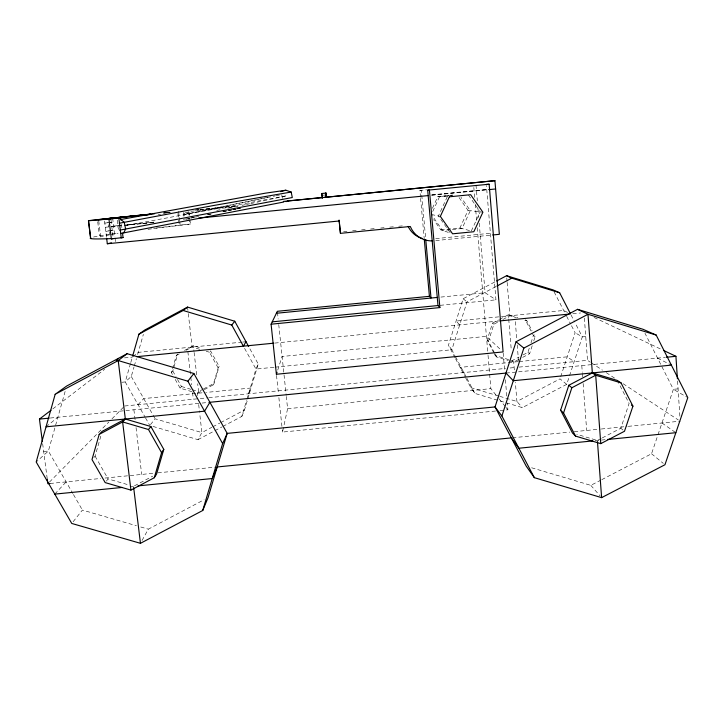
<?xml version="1.0" encoding="UTF-8"?>
<svg xmlns="http://www.w3.org/2000/svg" width="724" height="724" viewBox="0 0 724 724"><rect width="100%" height="100%" fill="white"/><g stroke="black" fill="none" stroke-linecap="round" stroke-linejoin="round"><path stroke-width="0.54" stroke-dasharray="3.62 2.71" d="M117.424 220.177L117.27 223.644L118.51 229.381M495.56 411.024L282.523 432.065L287.6 408.707L286.315 396.481M65.124 391.44L48.381 451.043L36.2 461.993M93.858 457.532L95.097 456.174L100.962 435.64M130.483 363.584L125.225 381.937L144.999 416.979M130.791 362.507L132.338 357.113L138.212 352.371L241.526 342.199M121.786 382.272L125.225 381.937L131.288 376.48L133.994 367.05M134.302 366L136.402 358.661M137.605 354.47L143.379 334.343M172.475 374.489L171.38 372.534L176.339 355.493L177.706 354.09L173.706 367.828M171.38 372.534L172.792 370.996L173.407 368.878M204.286 389.63L213.137 384.924L218.15 367.928L219.146 366.425L210.539 350.859L209.462 352.226L218.15 367.928M213.137 384.924L214.177 383.277L219.146 366.425M222.874 426.445L241.816 416.409L246.64 400.245M246.956 399.168L255.952 369.05L258.224 363.973L249.201 347.547M241.816 416.409L244.477 409.992L258.224 363.973M455.043 357.756L448.437 345.23L463.125 298.759L495.723 281.473M495.849 286.604L466.989 301.899L451.839 349.746L454.98 355.692M493.732 352.651L487.116 340.018L492.528 323.085L498.465 319.945M494.601 353.05L488.447 341.285L493.913 324.207L498.899 321.574M277.744 370.091L282.098 356.489L486.438 336.361L501.497 350.443M522.99 354.941L527.923 352.344L529.633 347.067M531 342.85L533.389 335.456L525.307 319.854L526.972 320.958L532.068 330.787M522.638 357.385L529.606 353.719L532.366 345.203M533.742 340.95L535.126 336.687L534.104 334.723M560.702 376.752L575.118 332.75L571.136 325.004M465.731 378L470.826 387.657L474.89 393.404L522.339 407.621L566.72 384.344L582.304 336.886L575.146 322.931M602.259 437.92L620.803 428.246L629.111 403.422L617.871 381.476M601.762 479.668L651.546 453.767L657.654 435.73M658.016 434.672L673.374 389.322L644.966 333.239M248.567 393.775L251.047 388.001L206.34 392.408M432.445 208.277L437.848 196.521L452.772 195.055M432.735 211.508L439.604 196.566L449.36 195.607L447.441 195.58M447.269 196.747L438.418 215.978L450.446 233.101L440.789 229.852L433.649 219.698M440.789 229.852L459.912 227.979L468.048 210.394L458.971 197.417M471.297 231.047L480.193 211.879L468.202 194.693M142.031 540.493L148.302 529.172L204.078 499.75M153.008 426.436L197.96 439.658L201.887 432.581L211.788 427.323M197.652 395.539L197.399 393.286L198.575 391.575L202.476 389.503M106.356 481.125L108.102 478.926L128.229 484.79M192.005 391.693L180.122 388.173L181.453 386.498L176.575 377.774M73.088 521.778L82.409 510.076L136.42 525.733M150.465 424.653L155.126 418.807L201.887 432.581L199.706 413.495M183.769 216.159L183.444 214.612L185.778 211.752L189.082 213.553L275.165 195.942M54.78 494.112L66.165 481.894M138.058 404.68L143.732 398.58L205.227 392.517M49.449 482.103L108.835 422.02M112.003 418.816L123.876 406.798M46.055 426.825L57.866 417.277M52.834 408.879L104.609 369.34M184.548 350.434L193.353 345.737L201.942 348.298M176.339 355.493L179.299 353.909M186.204 350.217L192.122 347.058L193.353 345.737L193.987 351.33M203.453 388.978L214.177 383.277M197.399 393.286L203.299 390.155M212.784 426.798L219.716 423.124M220.702 422.599L244.477 409.992M197.96 439.658L213.906 431.205M214.901 430.671L221.879 426.979M134.483 485.822L152.719 476.166M499.46 319.429L508.366 314.723L517.895 317.61M502.89 319.465L509.877 315.773L516.284 317.718M494.239 353.62L495.261 355.565L512.139 360.652L519.045 357.023M518.665 359.484L513.687 362.1L509.434 360.814M601.282 438.427L597.372 440.464L576.811 434.319M531.615 467.767L590.811 485.361L600.766 480.184M267.672 197.362L183.444 214.612L183.38 212.222L185.063 218.205M276.242 195.715L279.473 195.037M153.678 228.585A454.781 7.683 -5.4 0 1 189.57 224.205L190.43 224.024L189.987 220.105M242.151 205.326L245.4 204.657M246.486 204.44L249.735 203.77M250.821 203.544L286.93 195.724L124.528 225.77M237.119 208.838L240.386 208.177M156.266 227.988A452.382 7.638 -5.4 0 1 179.253 225.218L190.43 224.024M216.702 210.422L220.024 209.761M227.788 208.213L233.336 207.1M234.44 206.883L237.771 206.213M187.715 218.621L189.905 218.186M191.009 217.969L194.294 217.318M195.399 217.1L198.693 216.44M207.471 214.702L212.965 213.616M222.847 211.661L227.236 210.793M228.332 210.575L231.626 209.924M232.721 209.707L236.015 209.055M194.439 217.327L188.131 218.567M207.616 214.72L213.1 213.634M222.983 211.68L227.372 210.811M228.467 210.594L231.761 209.942M232.857 209.725L236.151 209.073M237.246 208.856L240.54 208.204M109.577 234.857L103.767 236.015A454.781 7.683 -5.4 0 0 100.699 236.938M189.407 215.1L189.082 213.553L183.444 214.612M109.17 230.793L105.813 231.381L114.093 230.051L111.143 230.494M110.645 234.685L118.093 233.463M108.184 222.675L104.808 223.119L113.134 222.078L110.166 222.431M322.026 195.299L325.058 195M163.262 213.118L170.538 212.44M195.272 210.014L198.638 209.689M199.761 209.571L237.988 205.824M163.968 213.137L167.552 212.747M195.489 210.041L198.865 209.716M199.996 209.607L238.268 205.851M158.266 214.467L160.511 214.241M190.865 211.263L233.771 207.082M420.499 197.245L419.884 190.484L426.608 189.824M113.614 226.069L120.356 225.408M127.098 224.748L154.067 222.096M183.281 219.236L186.656 218.901M187.778 218.793L190.023 218.576M431.613 194.874L490.039 189.145M110.926 226.512L123.279 225.3M124.401 225.191L153.606 222.331M186.177 219.137L189.543 218.802M432.128 195.009L488.284 189.498M105.315 227.255L123.306 225.49M124.438 225.381L149.18 222.947M150.302 222.838L153.678 222.512M431.495 195.263L487.741 189.742M450.446 195.498L452.609 195.29M343.601 231.662L346.977 231.327M352.597 230.775L357.095 230.332M361.593 229.897L366.091 229.454M370.588 229.01L375.086 228.567M380.706 228.015L384.082 227.689M389.702 227.137L394.2 226.693M398.698 226.25L403.196 225.807M450.156 229.716L442.59 230.458L431.984 215.381M452.31 229.499L462.039 228.549L470.31 210.675L460.98 197.317M435.73 238.63L491.451 233.155M435.767 240.567L491.542 235.083M440.943 297.075L485.098 292.731L495.949 299.836L486.419 185.534M440.21 305.32L495.949 299.836M242.649 342.081L246.015 341.755M124.492 357.882L132.338 357.113M274.767 343.086L498.51 321.049M572.774 313.736L580.594 312.967M273.862 367.285L255.952 369.05L243.907 347.131M274.984 367.177L451.839 349.746L448.437 345.23M585.743 336.551L582.304 336.886L575.118 332.75M518.149 361.656L460.129 367.385L463.876 372.543M519.262 361.548L567.227 356.823L574.168 361.665M124.673 406.001L207.688 397.811M208.793 397.702L505.524 368.435M510.022 367.991L515.651 367.439M519.027 367.104L587.517 360.344L590.322 362.19M50.282 418.029L200.946 403.168M202.059 403.06L209.888 402.282M505.967 373.077L665.13 357.375M287.6 408.707L490.863 388.643L498.356 397.956M43.666 451.505L48.381 451.043L72.889 493.56M678.071 388.86L673.374 389.322L686.841 397.078M500.049 410.58L507.895 409.811L507.343 403.132M50.019 483.487L100.844 478.464M105.043 478.048L153.913 473.224M157.904 472.826L216.087 467.071M512.465 437.776L569.806 432.11M574.295 431.667L600.16 429.115M601.273 429.006L627.129 426.445M628.251 426.336L680.198 421.196M130.148 486.664L133.524 486.329M595.128 440.69L605.228 439.694M419.884 190.484L421.341 190.421L425.567 237.508M437.848 196.521L449.369 196.792M468.048 210.394L482.89 212.213M431.359 214.494L440.346 216.386M185.281 212.666L189.082 213.553M459.912 227.979L470.265 230.775M140.746 526.981L148.302 529.172M181.453 386.498L191.082 389.358M192.159 389.675L198.575 391.575L197.688 383.747M199.706 349.321L192.122 347.058L188.068 311.537M206.204 351.258L209.462 352.226M470.826 387.657L498.7 396.01M499.768 396.327L516.918 401.476L522.339 407.621M495.261 355.565L496.655 356.968L508.366 360.498M524.837 320.307L526.972 320.958M594.06 317.438L661.772 349.592M567.598 312.46L563.67 310.469L456.075 321.067L459.713 324.868M657.573 358.127L670.388 364.625M591.264 362.805L602.495 370.181M606.241 372.643L614.667 378.172M623.092 383.702L678.325 419.974M661.971 423.006L675.854 432.708M533.389 335.456L535.126 336.687M463.125 298.759L466.989 301.899M492.528 323.085L493.913 324.207M527.923 352.344L529.606 353.719M620.803 428.246L623.02 430.056M566.72 384.344L560.014 378.851L516.918 401.476L515.352 382.344M651.546 453.767L663.274 463.369M512.139 360.652L513.687 362.1L514.429 371.095M487.116 340.018L488.447 341.285M590.811 485.361L600.187 496.003M499.035 398.806L505.171 406.426M505.85 407.268L507.895 409.811M73.45 494.528L82.409 510.076M95.097 456.174L108.102 478.926M145.533 417.92L149.796 425.486M131.288 376.48L155.126 418.807M172.792 370.996L176.041 376.806M175.208 379.376L180.122 388.173M455.505 356.688L466.5 377.512M467.025 378.507L474.89 393.404M455.55 358.715L465.224 377.032M495.116 354.027L496.655 356.968M571.046 314.949L574.63 321.936M554.113 291.863L566.159 315.32M566.657 316.288L570.639 324.035M281.754 194.828L282.478 198.494M42.653 443.685L47.286 479.261M108.437 224.702L108.681 226.73M109.297 231.807L109.541 233.834M104.564 221.055L106.564 237.562M98.726 220.739L100.781 237.59M97.722 221.779L99.441 235.852M121.478 224.413L121.876 227.698M112.654 218.087L114.935 237.019M115.053 238.015L115.532 241.997M110.989 219.906L113.107 237.409M133.895 409.784L135.107 419.811M136.049 427.613L141.696 474.428M177.914 213.526L178.52 218.838M178.647 219.897L179.253 225.218M187.561 307.094L187.941 310.424M198.684 404.517L199.58 412.372M187.869 351.647L190.656 375.991M190.783 377.095L191.679 384.842M192.566 392.589L193.326 399.232M189.1 212.25L189.435 215.191M188.122 211.372L188.566 215.318M188.901 218.286L189.57 224.205M178.602 211.29L179.688 220.802M179.805 221.861L180.167 225.028M194.113 352.443L196.792 375.928M276.514 375.385L278.405 393.168M278.876 397.612L282.17 428.735M282.288 429.839L282.523 432.065M277.464 312.397L278.161 319.012M278.74 324.524L286.197 395.376M420.599 198.367L424.146 237.78M476.003 185.063L477.333 200.765M477.994 208.621L478.754 217.589M479.225 223.2L485.098 292.731M473.831 187.453L474.682 197.525M475.252 204.249L476.763 222.159M477.243 227.761L487.94 354.154M488.039 355.267L490.863 388.643M506.773 277.944L507.044 281.283M507.135 282.396L509.877 315.773L508.366 314.723L508.637 318.08M508.737 319.203L511.316 350.57M503.18 353.041L504.755 371.964M505.397 379.756L506.791 396.453M515.316 321.628L516.764 339.375M517.217 344.923L518.574 361.557M581.788 365.602L582.295 372.308M582.377 373.421L582.63 376.779M583.137 383.485L586.675 430.445M584.359 318.071L587.517 360.344M677.555 381.005L679.908 416.743M93.586 237.019A452.382 7.638 -5.4 0 1 118.528 232.902M166.031 212.603A455.64 0.968 -5.6 0 1 170.475 212.15M148.004 229.309A454.781 7.683 -5.4 0 1 152.529 228.73M163.334 212.838A453.242 0.968 -5.6 0 1 165.479 212.621M166.565 212.512A453.242 0.968 -5.6 0 1 169.85 212.186"/><path stroke-width="1.09" d="M55.169 394.29L36.2 461.993L71.757 523.452L140.456 543.317L202.729 510.492L208.06 497.65L227.191 433.386L193.878 373.512L127.125 353.692L66.644 386.055L55.169 394.29L118.22 360.561L127.125 353.692M99.188 434.4L92.002 459.568L105.188 482.6L130.935 490.103L154.266 477.75L156.556 474.13L163.787 449.387L150.882 426.517L125.333 419.006L102.193 431.323L99.188 434.4L122.618 421.92L125.333 419.006L118.22 360.561L187.869 381.204L222.63 443.577L202.729 510.492M132.637 356.072L138.908 334.189L144.601 330.108L187.561 307.094L234.757 321.23L248.676 346.588M154.266 477.75L161.579 452.69L163.787 449.387M486.329 184.412L489.143 184.231L503.089 351.927L276.396 374.272L277.066 372.181M516.058 341.764L495.044 406.933L526.23 466.166L534.348 477.668L601.626 497.641L664.949 464.745L687.8 397.63L656.17 335.049L642.948 329.257L577.544 309.338L516.058 341.764L523.85 348.09L587.988 314.288L656.17 335.049M534.348 477.668L501.895 415.992L523.85 348.09M560.62 410.191L568.82 385.268L592.35 372.923L617.364 380.471L621.029 382.887L632.93 406.128L624.495 431.26L600.766 443.64L575.553 436.101L572.485 433.015L560.62 410.191L563.553 412.988L575.553 436.101M563.553 412.988L571.851 387.747L595.698 375.24L621.029 382.887M222.63 443.577L227.191 433.386L495.044 406.933L501.895 415.992M276.396 374.272L271.093 324.198L277.346 311.293L429.413 296.333L431.015 298.053L425.775 239.753M121.17 233.363L123.759 232.857L125.641 228.992L124.202 222.286L120.881 219.508L265.382 193.172L285.835 190.222L291.193 192.032L292.288 197.534L119.704 230.151M246.015 341.755L243.382 346.172L231.771 325.049L183.154 310.496L138.908 334.189M187.869 381.204L193.878 373.512M231.771 325.049L234.757 321.23M161.579 452.69L148.501 429.531L150.882 426.517M183.154 310.496L187.561 307.094M42.354 441.45L39.449 419.096L51.051 410.237M116.211 360.48L117.994 359.122M496.709 280.957L506.592 275.717L553.1 289.908L559.661 292.777L570.539 313.954M496.845 286.08L511.768 278.17L559.661 292.777M322.352 197.543L321.773 193.498L325.963 193.109C327.085 205.236 325.266 187.208 326.099 194.892M280.767 191.616L285.835 190.222M106.69 238.594L107.315 243.744L111.424 242.875M150.284 214.159A453.242 0.968 -5.6 0 0 110.862 218.811L108.935 219.019L111.342 238.884L123.053 237.544L122.528 233.164M111.342 238.884L113.234 238.504M119.252 223.254L213.589 205.507L291.193 192.032M123.759 232.857L283.754 202.023M285.889 201.616L288.025 201.218M108.935 219.019L120.691 217.843L120.953 220.033M151.425 214.313L108.7 218.503L108.799 219.318M287.455 200.973L322.949 197.462M324.361 197.353L494.926 180.683L499.352 234.323L492.664 234.974M104.31 218.983L150.737 214.395M283.292 201.435L494.926 180.683M271.093 324.198L439.884 307.582L437.984 305.537L427.685 190.159L489.143 184.231M198.666 218.096L428.128 195.589M488.863 189.634L495.614 188.973M107.315 243.744L339.23 220.992L340.443 233.345L410.318 226.485A23.521 23.295 -61.1 0 0 432.418 240.893M276.387 313.266L437.631 297.401M272.224 321.854L437.984 305.537M136.782 356.679L273.645 343.194M499.614 320.94L569.426 314.062M39.449 419.096L49.196 418.137M666.207 357.267L675.926 356.317L677.402 378.761M46.055 426.825L204.575 411.187L209.888 402.282L505.967 373.077L513.298 380.724L671.374 365.122M50.019 483.487L47.865 483.704L47.286 479.261M54.78 494.112L122.275 487.442M138.022 485.885L212.232 478.546L217.2 466.962L511.343 437.893L518.855 448.228L592.884 440.907M607.463 439.468L675.854 432.708M427.685 190.159L429.423 190.095L439.884 307.582M321.773 193.498L322.307 198.403M148.501 429.531L122.618 421.92L130.935 490.103M506.592 275.717L511.768 278.17M577.544 309.338L587.988 314.288L592.35 372.923L595.698 375.24L600.766 443.64M663.799 350.552L675.926 356.317M631.4 405.051L632.93 406.128M568.82 385.268L571.851 387.747M339.23 220.992L339.058 220.06L340.443 233.345M88.518 220.73L90.717 238.585M88.446 220.657L90.572 237.943A452.382 7.638 -5.4 0 0 112.012 238.558M133.659 487.451L140.456 543.317M118.854 218.051L121.243 237.915M325.881 193.1L326.072 194.901M424.246 238.902L429.413 296.333M597.463 441.586L601.626 497.641M152.429 213.942A453.242 0.968 -5.6 0 1 154.61 213.725M120.691 217.843A455.64 0.968 -5.6 0 1 101.731 219.272L116.202 217.707A455.64 0.968 -5.6 0 1 150.827 214.141M123.053 237.544A454.781 7.683 -5.4 0 1 120.664 237.644M422.327 238.458A22.706 22.498 -61.7 0 1 408.137 226.386M449.369 196.792L440.346 216.386L452.591 233.816L473.831 231.734L482.89 212.213L470.681 194.702L449.369 196.792"/></g></svg>
